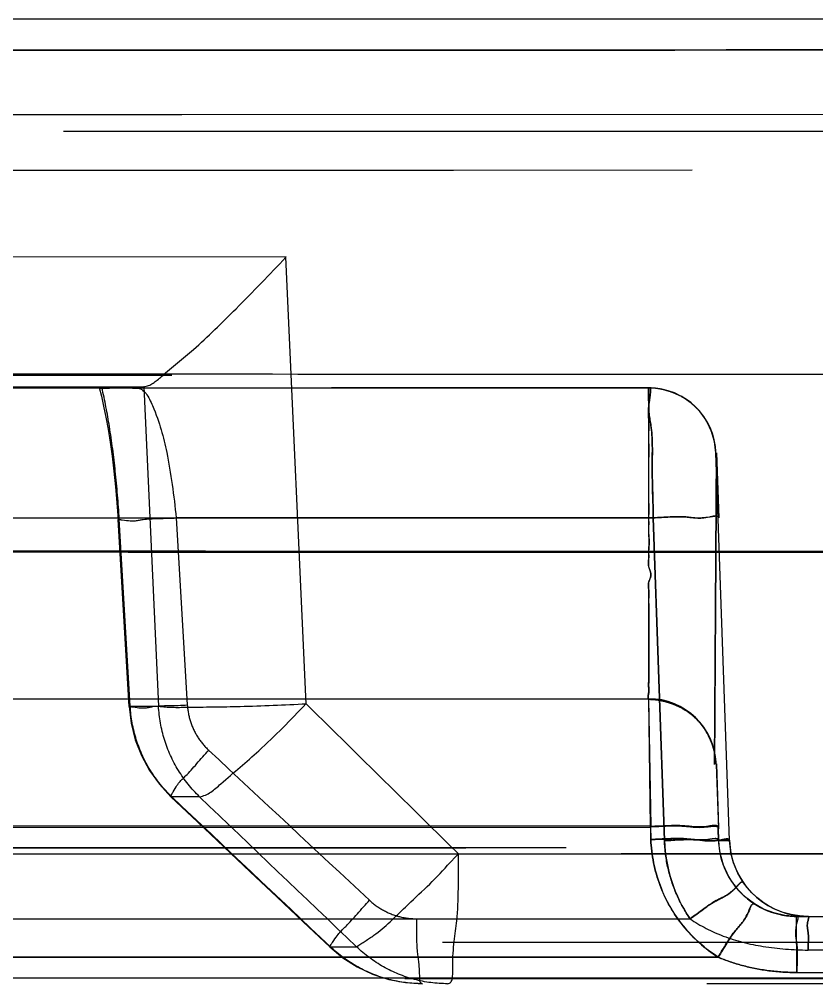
# Model space of a CAD drawing. Header units: millimetres. Extents: x 1236 to 1656, y -100 to 494.
# Drawn here: x 1492.72 to 1493.431, y 347.35 to 348.21 of the extents above; entities that cross this region are included whole.
import ezdxf

# ---------------------------------------------------------------- set-up
doc = ezdxf.new("R2010")
doc.units = ezdxf.units.MM
doc.header["$LTSCALE"] = 0.1
doc.linetypes.add('HIDDENX2', pattern=[19.05, 12.7, -6.35])
doc.layers.add('HIDDEN', color=8, linetype='HIDDENX2')

msp = doc.modelspace()

# ---------------------------------------------------------------- linework, layer by layer
at = {"layer": 'HIDDEN'}
for p, q in [((1493.43915, 348.20969), (1488.93913, 348.20969)), ((1497.83933, 348.10969), (1489.03913, 348.10969)), ((1497.13001, 348.07641), (1489.5625, 348.07385)), ((1489.93219, 348.074), (1497.31496, 348.0765)), ((1492.95807, 347.99781), (1492.39779, 347.99755)), ((1492.97598, 347.59932), (1492.95785, 347.99759)), ((1493.28126, 347.88099), (1492.43955, 347.88064)), ((1492.4776, 347.88186), (1492.83092, 347.88206)), ((1492.83098, 347.88208), (1492.79368, 347.88133)), ((1492.8245, 347.88083), (1493.28127, 347.88096)), ((1492.83099, 347.88208), (1492.8442, 347.59722)), ((1493.3417, 347.82288), (1493.33996, 347.54576)), ((1493.34007, 347.5453), (1493.34179, 347.82295)), ((1493.35334, 347.47724), (1493.34125, 347.82308)), ((1493.34372, 347.76519), (1493.34168, 347.82288)), ((1493.34177, 347.82295), (1493.34381, 347.76516)), ((1492.46674, 347.76506), (1493.28543, 347.76506)), ((1492.81786, 347.59684), (1492.80807, 347.7636)), ((1492.81894, 347.59721), (1492.80915, 347.76398)), ((1493.28543, 347.7651), (1492.85995, 347.7651)), ((1492.85996, 347.76502), (1492.86987, 347.59826)), ((1493.28538, 347.76517), (1493.29543, 347.47724)), ((1493.29543, 347.47724), (1493.28538, 347.76514)), ((1486.91376, 347.60359), (1493.28127, 347.60385)), ((1493.28127, 347.60385), (1493.28307, 347.49017)), ((1493.28298, 347.48969), (1493.28128, 347.60329)), ((1492.81894, 347.59722), (1492.8442, 347.59722)), ((1493.3417, 347.54576), (1493.34368, 347.48829)), ((1493.34377, 347.48777), (1493.34179, 347.5453)), ((1492.88075, 347.51645), (1492.85598, 347.51645)), ((1484.66722, 347.48998), (1493.28298, 347.4891)), ((1493.28316, 347.49014), (1486.88596, 347.49016)), ((1493.28298, 347.48992), (1493.28313, 347.47828)), ((1493.28315, 347.47828), (1493.28316, 347.49014)), ((1493.34319, 347.48912), (1493.3436, 347.47723)), ((1493.3436, 347.47723), (1493.34319, 347.48911)), ((1493.34358, 347.47723), (1493.3432, 347.48823)), ((1493.35377, 347.47725), (1493.34406, 347.47725)), ((1493.34414, 347.47726), (1493.35385, 347.47726)), ((1512.25767, 347.47083), (1474.62074, 347.47083)), ((1476.60823, 347.47076), (1505.5604, 347.47077)), ((1492.35173, 347.4655), (1493.76676, 347.46544)), ((1493.11166, 347.46544), (1493.10189, 347.45527)), ((1494.52676, 347.46546), (1493.1117, 347.46547)), ((1493.35279, 347.44503), (1493.34799, 347.45526)), ((1493.35914, 347.43572), (1493.35278, 347.44506)), ((1493.36934, 347.43508), (1493.36581, 347.43973)), ((1493.37332, 347.43068), (1493.36933, 347.43509)), ((1493.37773, 347.42656), (1493.37331, 347.43069)), ((1493.38269, 347.42268), (1493.37771, 347.42658)), ((1493.38821, 347.41914), (1493.38264, 347.42272)), ((1493.38386, 347.41629), (1493.37576, 347.42076)), ((1493.39434, 347.41597), (1493.38817, 347.41916)), ((1493.40112, 347.4133), (1493.3943, 347.416)), ((1492.43804, 347.40758), (1493.31822, 347.40758)), ((1493.40271, 347.41052), (1493.39287, 347.4128)), ((1493.40834, 347.4113), (1493.40111, 347.41331)), ((1493.41312, 347.40968), (1493.40269, 347.41052)), ((1493.41314, 347.40968), (1493.40271, 347.41052)), ((1493.41583, 347.41008), (1493.40829, 347.41131)), ((1493.41312, 347.40968), (1493.4654, 347.40968)), ((1493.41345, 347.35967), (1493.41312, 347.40968)), ((1493.4233, 347.40968), (1493.41584, 347.41008)), ((1491.19249, 347.38668), (1493.43926, 347.38674)), ((1492.99749, 347.38263), (1493.0208, 347.38263)), ((1493.45497, 347.37967), (1493.42349, 347.37967)), ((1493.34312, 347.37337), (1485.44503, 347.37337)), ((1486.82475, 347.37332), (1493.34328, 347.37323)), ((1493.43914, 347.35448), (1485.44375, 347.35445)), ((1485.44387, 347.35441), (1493.43867, 347.35444)), ((1493.41345, 347.35967), (1493.46504, 347.35967)), ((1494.60326, 347.34967), (1492.27521, 347.34967))]:
    msp.add_line(p, q, dxfattribs=at)
for points in [[(1497.0565, 348.17739), (1496.92122, 348.17776), (1496.77146, 348.17815), (1496.60892, 348.17855), (1496.43304, 348.17896), (1496.24373, 348.17937), (1496.04275, 348.17978), (1495.83149, 348.18018), (1495.61103, 348.18055), (1495.38138, 348.1809), (1495.14257, 348.18122), (1494.89573, 348.18151), (1494.64261, 348.18175), (1494.38453, 348.18196), (1494.12285, 348.18211), (1493.85813, 348.18222), (1493.59111, 348.18227), (1493.323, 348.18227), (1493.05498, 348.18223), (1492.78873, 348.18213), (1492.52544, 348.18198)], [(1497.03418, 348.17747), (1496.89987, 348.17784), (1496.75129, 348.17823), (1496.58903, 348.17863), (1496.41377, 348.17903), (1496.22654, 348.17944), (1496.02794, 348.17984), (1495.81862, 348.18023), (1495.59944, 348.1806), (1495.37098, 348.18095), (1495.13508, 348.18126), (1494.89366, 348.18154), (1494.64576, 348.18179), (1494.39194, 348.18199), (1494.13426, 348.18214), (1493.87419, 348.18225), (1493.6129, 348.18231), (1493.35026, 348.18231), (1493.08648, 348.18227), (1492.8231, 348.18218), (1492.56189, 348.18204)], [(1493.28127, 347.88099), (1493.13993, 347.88097), (1492.99858, 347.88093), (1492.85787, 347.88088), (1492.71772, 347.88081), (1492.5781, 347.88073), (1492.43966, 347.88064)], [(1492.79127, 347.88123), (1492.79325, 347.87356), (1492.79526, 347.86478), (1492.79725, 347.85499), (1492.7992, 347.84421), (1492.80107, 347.83254), (1492.80282, 347.82001), (1492.80442, 347.80675), (1492.80585, 347.79285), (1492.80708, 347.7784), (1492.80807, 347.7636)], [(1492.97633, 347.88089), (1492.90031, 347.88086), (1492.82457, 347.88083)], [(1493.28129, 347.88096), (1493.20496, 347.88095), (1493.12859, 347.88093), (1492.97633, 347.88089)], [(1493.34125, 347.82308), (1493.34004, 347.83316), (1493.33709, 347.84305), (1493.33252, 347.85221), (1493.3265, 347.86043), (1493.31915, 347.86753), (1493.31075, 347.87326), (1493.30144, 347.8775), (1493.29158, 347.8801), (1493.28126, 347.88099)], [(1493.34125, 347.82305), (1493.34004, 347.83312), (1493.33709, 347.84301), (1493.33252, 347.85218), (1493.3265, 347.8604), (1493.31915, 347.8675), (1493.31075, 347.87322), (1493.30144, 347.87747), (1493.2916, 347.88006), (1493.28127, 347.88096)], [(1492.81786, 347.59684), (1492.8197, 347.58188), (1492.82341, 347.56722), (1492.82891, 347.55313), (1492.83613, 347.53982), (1492.84495, 347.52752), (1492.85523, 347.51644)], [(1492.85523, 347.51644), (1492.87882, 347.49408), (1492.90242, 347.47172), (1492.92602, 347.44939), (1492.94963, 347.42707), (1492.97325, 347.40477), (1492.99687, 347.38249)], [(1493.34799, 347.45526), (1493.34489, 347.46609), (1493.34358, 347.47724)], [(1493.34801, 347.45523), (1493.34491, 347.46608), (1493.3436, 347.47724)], [(1493.36581, 347.43973), (1493.36072, 347.44832), (1493.35689, 347.45758), (1493.35441, 347.46729), (1493.35334, 347.47724)], [(1493.36072, 347.4483), (1493.35688, 347.45756), (1493.3544, 347.46729)], [(1493.37574, 347.42076), (1493.36684, 347.42755), (1493.35911, 347.43574)], [(1493.37576, 347.42076), (1493.36687, 347.42754), (1493.35914, 347.43572)], [(1493.3929, 347.4128), (1493.38383, 347.41629), (1493.37573, 347.42076)], [(1492.99687, 347.38249), (1493.00851, 347.37284), (1493.02131, 347.36471), (1493.03503, 347.35823), (1493.04947, 347.35352), (1493.06438, 347.35064), (1493.07949, 347.34967)]]:
    msp.add_lwpolyline(points, dxfattribs=at)
for centre, radius, start, end in [((1493.28129, 347.82099), 0.06, 1.79731, 90.02934), ((1493.2813, 347.54386), 0.05999, 1.80602, 90.0275), ((1533.51067, 388.62712), 57.67458, 225.3462484, 225.5357608), ((1534.80878, 392.36231), 61.35726, 226.9050191, 227.088235), ((1534.93104, 391.86605), 61.13263, 226.5075766, 226.6901112), ((1534.02916, 390.44123), 59.46199, 226.2104122, 226.3970612), ((1493.42652, 347.48165), 0.1312, 181.92727, 214.36905), ((1493.41347, 347.47968), 0.07, 182.14534, 273.84815), ((1493.41351, 347.47968), 0.07, 182.14856, 273.7708), ((1493.42325, 347.47968), 0.07, 181.86534, 265.85504)]:
    msp.add_arc(centre, radius, start, end, dxfattribs=at)
for points, knots in [([(1489.4649, 348.17634), (1489.44871, 348.17629), (1489.42256, 348.17621), (1489.38754, 348.1761), (1489.35877, 348.17601), (1489.34777, 348.17598), (1489.33215, 348.17593), (1489.34339, 348.17597), (1489.35423, 348.176), (1489.39395, 348.17613), (1489.46267, 348.17635), (1489.57707, 348.1767), (1489.72749, 348.17715), (1489.99884, 348.17791), (1490.41623, 348.17896), (1490.88214, 348.17993), (1491.30758, 348.18066), (1491.65952, 348.18117), (1492.02866, 348.1816), (1492.54557, 348.18207), (1493.20613, 348.18237), (1493.87079, 348.18229), (1494.39893, 348.182), (1494.78398, 348.18167), (1495.15589, 348.18125), (1495.61603, 348.18061), (1496.13396, 348.17968), (1496.63955, 348.17853), (1496.92796, 348.17777), (1497.03469, 348.17747)], [0, 0, 0, 0, 0.005823, 0.010402, 0.013726, 0.015796, 0.016608, 0.017066, 0.018803, 0.021787, 0.031398, 0.045882, 0.065227, 0.089191, 0.149773, 0.225198, 0.267685, 0.312785, 0.360042, 0.409119, 0.51084, 0.613132, 0.663784, 0.713197, 0.76066, 0.806283, 0.889497, 0.959103, 1, 1, 1, 1]), ([(1489.8441, 348.17745), (1490.00528, 348.1779), (1490.3724, 348.17884), (1490.9808, 348.18011), (1491.6925, 348.18123), (1492.47827, 348.18202), (1493.3041, 348.18234), (1494.13684, 348.18218), (1494.93917, 348.18153), (1495.67613, 348.18051), (1496.32343, 348.17925), (1496.83492, 348.17802), (1497.23554, 348.17689), (1497.41264, 348.17635), (1497.59011, 348.1758), (1497.4541, 348.17623), (1497.41199, 348.17636)], [0, 0, 0, 0, 0.061828, 0.140832, 0.233385, 0.334836, 0.44226, 0.550165, 0.654318, 0.74989, 0.833348, 0.901165, 0.950069, 0.977961, 0.983845, 1, 1, 1, 1]), ([(1475.04908, 347.89481), (1478.11354, 347.97159), (1484.24341, 348.08676), (1493.43965, 348.14435), (1502.6359, 348.08675), (1508.76578, 347.97158), (1511.83024, 347.89479)], [0, 0, 0, 0, 0.25, 0.5, 0.75, 1, 1, 1, 1]), ([(1492.83099, 347.88208), (1492.83703, 347.88256), (1492.85203, 347.89602), (1492.87932, 347.91771), (1492.91617, 347.95435), (1492.94327, 347.98201), (1492.95785, 347.99759)], [0, 0, 0, 0, 0.105557, 0.322257, 0.628061, 1, 1, 1, 1]), ([(1474.44106, 347.896), (1474.44155, 347.896), (1474.44353, 347.896), (1474.44798, 347.89599), (1474.45538, 347.89598), (1474.47117, 347.89595), (1474.49832, 347.8959), (1474.56152, 347.89577), (1474.66993, 347.89554), (1474.79783, 347.8953), (1474.92357, 347.89509), (1475.03666, 347.89489), (1475.16861, 347.89463), (1475.33097, 347.89435), (1475.54104, 347.8941), (1475.75463, 347.89391), (1475.96439, 347.89376), (1476.15699, 347.89364), (1476.37669, 347.89353), (1476.73007, 347.89339), (1477.25207, 347.89326), (1477.96968, 347.89316), (1478.80206, 347.89317), (1479.73508, 347.89329), (1480.7491, 347.89352), (1482.20702, 347.89365), (1483.71301, 347.89389), (1485.25433, 347.89416), (1486.43672, 347.89432), (1487.62845, 347.89437), (1488.82734, 347.89425), (1490.03253, 347.8939), (1491.2041, 347.89333), (1492.34021, 347.89257), (1493.07268, 347.89225), (1493.43912, 347.89221)], [0, 0, 0, 0, 0.000078, 0.000312, 0.000702, 0.001247, 0.002806, 0.004989, 0.011227, 0.019924, 0.025187, 0.031083, 0.037783, 0.046023, 0.056721, 0.070956, 0.07975, 0.089844, 0.10137, 0.114443, 0.145647, 0.183798, 0.227763, 0.277088, 0.331133, 0.387887, 0.507311, 0.568943, 0.631279, 0.694023, 0.75713, 0.820596, 0.884336, 0.942135, 1, 1, 1, 1]), ([(1493.43932, 347.89299), (1493.31957, 347.893), (1493.08061, 347.89303), (1492.72125, 347.89318), (1492.3615, 347.89336), (1492.00388, 347.89354), (1491.65165, 347.89369), (1491.30322, 347.89383), (1490.95029, 347.89396), (1490.58163, 347.89407), (1490.18556, 347.89417), (1489.75065, 347.89426), (1489.26613, 347.89432), (1488.72224, 347.89436), (1488.11013, 347.89437), (1487.42208, 347.89435), (1486.65213, 347.89433), (1485.79133, 347.89425), (1484.83021, 347.89407), (1483.77975, 347.89391), (1482.70316, 347.89377), (1481.68263, 347.89358), (1480.77613, 347.89341), (1479.98441, 347.89329), (1479.28437, 347.89323), (1478.65684, 347.89322), (1478.09198, 347.89323), (1477.58461, 347.89325), (1477.12849, 347.89329), (1476.71628, 347.89338), (1476.34206, 347.89359), (1476.00506, 347.89374), (1475.70843, 347.89386), (1475.45409, 347.8942), (1475.23945, 347.89449), (1475.10873, 347.89471), (1475.04908, 347.89481)], [0, 0, 0, 0, 0.019536, 0.038982, 0.058621, 0.078223, 0.09732, 0.11608, 0.135062, 0.154893, 0.176221, 0.199673, 0.22584, 0.25526, 0.288397, 0.325695, 0.367502, 0.413999, 0.466116, 0.524291, 0.585359, 0.641741, 0.690769, 0.733236, 0.770895, 0.804967, 0.835605, 0.86304, 0.887734, 0.910011, 0.930285, 0.948779, 0.964986, 0.978676, 0.99027, 1, 1, 1, 1]), ([(1492.79368, 347.88133), (1492.79329, 347.88132), (1492.78841, 347.8804), (1492.81326, 347.88152), (1492.81772, 347.88088), (1492.8245, 347.88083)], [0, 0, 0, 0, 0.035408, 0.386579, 1, 1, 1, 1]), ([(1492.80915, 347.76398), (1492.80831, 347.77821), (1492.80608, 347.80579), (1492.80102, 347.84498), (1492.79634, 347.8698), (1492.79368, 347.88133)], [0, 0, 0, 0, 0.361011, 0.700369, 1, 1, 1, 1]), ([(1492.82451, 347.88083), (1492.83155, 347.88095), (1492.84374, 347.85576), (1492.85321, 347.82012), (1492.85796, 347.78466), (1492.85995, 347.7651)], [0, 0, 0, 0, 0.170732, 0.523334, 1, 1, 1, 1]), ([(1493.28127, 347.60385), (1493.28013, 347.60514), (1493.28179, 347.60916), (1493.28114, 347.61398), (1493.28132, 347.61903), (1493.28128, 347.6249), (1493.2813, 347.6317), (1493.28131, 347.63935), (1493.28131, 347.64689), (1493.28132, 347.6547), (1493.28133, 347.66275), (1493.28133, 347.67104), (1493.28133, 347.67918), (1493.28136, 347.68685), (1493.28128, 347.69409), (1493.28158, 347.70086), (1493.2805, 347.70774), (1493.28481, 347.71443), (1493.28042, 347.72152), (1493.28165, 347.72908), (1493.28109, 347.73631), (1493.28213, 347.74356), (1493.28115, 347.75082), (1493.28141, 347.75809), (1493.28133, 347.76515), (1493.28139, 347.77221), (1493.28133, 347.77926), (1493.28134, 347.78628), (1493.28133, 347.79308), (1493.28135, 347.79979), (1493.28132, 347.80643), (1493.28133, 347.81296), (1493.28129, 347.81923), (1493.28142, 347.82537), (1493.28128, 347.83137), (1493.28131, 347.83722), (1493.28127, 347.84277), (1493.28136, 347.84811), (1493.28126, 347.85325), (1493.28128, 347.85817), (1493.28126, 347.86273), (1493.28131, 347.86702), (1493.28125, 347.87102), (1493.28126, 347.87471), (1493.28126, 347.87798), (1493.28126, 347.88003), (1493.28126, 347.88099)], [0, 0, 0, 0, 0.018538, 0.036713, 0.05465, 0.072425, 0.100382, 0.127961, 0.155117, 0.181851, 0.21226, 0.24211, 0.27141, 0.300161, 0.325062, 0.349531, 0.373564, 0.398208, 0.426384, 0.453042, 0.47911, 0.504639, 0.531527, 0.557675, 0.583116, 0.607841, 0.633962, 0.659248, 0.683704, 0.707331, 0.731826, 0.755359, 0.777928, 0.799531, 0.821715, 0.84278, 0.862729, 0.881566, 0.900558, 0.918262, 0.93468, 0.949809, 0.964578, 0.977867, 0.989674, 1, 1, 1, 1]), ([(1493.28127, 347.88096), (1493.28127, 347.88), (1493.28127, 347.87795), (1493.28127, 347.87467), (1493.28127, 347.87097), (1493.28127, 347.86697), (1493.28127, 347.86268), (1493.28127, 347.85811), (1493.28127, 347.85319), (1493.2813, 347.84804), (1493.28127, 347.84269), (1493.28128, 347.83714), (1493.28126, 347.83129), (1493.28134, 347.82528), (1493.28126, 347.81913), (1493.28128, 347.81285), (1493.28127, 347.80631), (1493.28128, 347.79967), (1493.28127, 347.79294), (1493.28128, 347.78614), (1493.28126, 347.77912), (1493.28132, 347.77206), (1493.28124, 347.765), (1493.28133, 347.75793), (1493.28105, 347.75066), (1493.28209, 347.74341), (1493.28099, 347.73616), (1493.28157, 347.72895), (1493.2803, 347.72138), (1493.28489, 347.71431), (1493.28039, 347.70764), (1493.28152, 347.70076), (1493.28122, 347.694), (1493.28131, 347.68676), (1493.28129, 347.67909), (1493.2813, 347.67095), (1493.2813, 347.66266), (1493.28131, 347.65461), (1493.28131, 347.64681), (1493.2813, 347.63927), (1493.28131, 347.63162), (1493.28129, 347.62484), (1493.28133, 347.61896), (1493.28117, 347.61387), (1493.28179, 347.60886), (1493.28014, 347.60472), (1493.28128, 347.60329)], [0, 0, 0, 0, 0.010315, 0.022109, 0.035383, 0.05014, 0.065255, 0.08166, 0.099352, 0.118331, 0.13714, 0.157061, 0.178101, 0.200262, 0.221846, 0.244397, 0.267913, 0.292392, 0.31599, 0.340413, 0.365665, 0.391749, 0.416439, 0.441839, 0.467939, 0.494776, 0.520217, 0.546188, 0.57275, 0.60092, 0.625588, 0.64955, 0.673943, 0.698765, 0.727455, 0.756692, 0.786482, 0.816834, 0.843495, 0.870579, 0.89808, 0.925947, 0.94365, 0.961649, 0.980241, 1, 1, 1, 1]), ([(1493.28126, 347.88099), (1493.28409, 347.88165), (1493.27952, 347.862), (1493.28532, 347.84582), (1493.28389, 347.80619), (1493.28515, 347.7799), (1493.28543, 347.76506)], [0, 0, 0, 0, 0.075281, 0.291722, 0.616145, 1, 1, 1, 1]), ([(1493.28543, 347.7651), (1493.28515, 347.78006), (1493.28388, 347.80646), (1493.28532, 347.84615), (1493.27956, 347.86223), (1493.28405, 347.8816), (1493.28127, 347.88096)], [0, 0, 0, 0, 0.387215, 0.711963, 0.926263, 1, 1, 1, 1]), ([(1493.34126, 347.82288), (1493.3412, 347.82465), (1493.34089, 347.82826), (1493.3399, 347.83368), (1493.33837, 347.83915), (1493.33564, 347.84642), (1493.33095, 347.85512), (1493.32337, 347.86435), (1493.3139, 347.87165), (1493.30504, 347.87607), (1493.29767, 347.87859), (1493.29214, 347.87994), (1493.28667, 347.88076), (1493.28305, 347.88095), (1493.28127, 347.88096)], [0, 0, 0, 0, 0.057782, 0.117739, 0.179438, 0.242428, 0.370477, 0.49938, 0.62855, 0.756916, 0.820072, 0.881936, 0.942057, 1, 1, 1, 1]), ([(1493.28538, 347.76517), (1493.29507, 347.7655), (1493.31356, 347.76736), (1493.32789, 347.76345), (1493.3432, 347.76776), (1493.34328, 347.76517)], [0, 0, 0, 0, 0.50209, 0.866287, 1, 1, 1, 1]), ([(1493.34328, 347.76514), (1493.3432, 347.76772), (1493.32789, 347.76342), (1493.31356, 347.76733), (1493.29507, 347.76547), (1493.28538, 347.76514)], [0, 0, 0, 0, 0.133718, 0.497914, 1, 1, 1, 1]), ([(1492.80915, 347.76398), (1492.80826, 347.7638), (1492.8228, 347.7614), (1492.82996, 347.76499), (1492.85012, 347.76448), (1492.85996, 347.76502)], [0, 0, 0, 0, 0.053339, 0.419849, 1, 1, 1, 1]), ([(1493.43947, 347.73512), (1493.07047, 347.73517), (1492.33239, 347.7355), (1491.1877, 347.73616), (1490.00705, 347.73646), (1488.7925, 347.73651), (1487.58343, 347.73647), (1486.38046, 347.73635), (1485.18632, 347.73619), (1483.6299, 347.73595), (1482.10743, 347.73573), (1480.63044, 347.73549), (1479.59795, 347.73529), (1478.6459, 347.73521), (1477.91393, 347.73521), (1477.38268, 347.73525), (1476.93407, 347.7353), (1476.45563, 347.73543), (1475.9739, 347.73564), (1475.60247, 347.73589), (1475.32079, 347.73614), (1475.10785, 347.73641), (1474.94371, 347.73668), (1474.81072, 347.73695), (1474.69699, 347.73718), (1474.59646, 347.73739), (1474.50793, 347.73755), (1474.43139, 347.73769), (1474.36704, 347.7378), (1474.32145, 347.73789), (1474.2915, 347.73797), (1474.27394, 347.73801), (1474.25913, 347.73806), (1474.24699, 347.73809), (1474.23851, 347.73811), (1474.23301, 347.73813), (1474.22983, 347.73813), (1474.22727, 347.73813), (1474.22531, 347.73813), (1474.22395, 347.73813), (1474.22324, 347.73812), (1474.22299, 347.73811)], [0, 0, 0, 0, 0.057607, 0.115228, 0.178703, 0.241924, 0.304839, 0.367458, 0.429728, 0.491263, 0.61044, 0.667409, 0.721845, 0.771629, 0.816039, 0.836117, 0.854566, 0.886075, 0.910809, 0.929771, 0.94406, 0.954784, 0.963015, 0.969685, 0.975546, 0.98077, 0.985379, 0.989366, 0.992719, 0.995425, 0.996484, 0.997396, 0.998166, 0.998796, 0.999291, 0.999489, 0.999655, 0.999788, 0.99989, 0.99996, 1, 1, 1, 1]), ([(1493.43923, 347.73417), (1493.07063, 347.73421), (1492.33343, 347.73453), (1491.19015, 347.73528), (1490.01128, 347.73586), (1488.79899, 347.73622), (1487.59275, 347.73633), (1486.63177, 347.73629), (1485.91433, 347.73621), (1485.59691, 347.73617), (1485.43841, 347.73615)], [0, 0, 0, 0, 0.13821, 0.276424, 0.428685, 0.58024, 0.730988, 0.88098, 0.940568, 1, 1, 1, 1]), ([(1493.28128, 347.60329), (1492.9242, 347.60331), (1492.21046, 347.6034), (1490.76788, 347.6037), (1488.95935, 347.60405), (1486.81429, 347.60365), (1485.39808, 347.60309), (1484.7049, 347.6028)], [0, 0, 0, 0, 0.124907, 0.249663, 0.504611, 0.757527, 1, 1, 1, 1]), ([(1493.28128, 347.60329), (1493.28306, 347.60329), (1493.28669, 347.6031), (1493.29216, 347.60228), (1493.29768, 347.60092), (1493.30505, 347.59841), (1493.31391, 347.59399), (1493.32338, 347.58669), (1493.33096, 347.57746), (1493.33564, 347.56877), (1493.33838, 347.5615), (1493.3399, 347.55603), (1493.34089, 347.55061), (1493.3412, 347.547), (1493.34126, 347.54523)], [0, 0, 0, 0, 0.057952, 0.118082, 0.179955, 0.243119, 0.371495, 0.500669, 0.629568, 0.757605, 0.820587, 0.882277, 0.942226, 1, 1, 1, 1]), ([(1492.81894, 347.59721), (1492.81813, 347.59705), (1492.8318, 347.59451), (1492.83919, 347.59847), (1492.85963, 347.59754), (1492.86987, 347.59826)], [0, 0, 0, 0, 0.048436, 0.397, 1, 1, 1, 1]), ([(1492.85598, 347.51645), (1492.84871, 347.52342), (1492.83588, 347.53926), (1492.82315, 347.56702), (1492.8195, 347.58712), (1492.81894, 347.59722)], [0, 0, 0, 0, 0.332993, 0.665551, 1, 1, 1, 1]), ([(1492.8442, 347.59722), (1492.85239, 347.5959), (1492.87684, 347.59641), (1492.92068, 347.5967), (1492.95633, 347.59833), (1492.97598, 347.59932)], [0, 0, 0, 0, 0.188969, 0.552407, 1, 1, 1, 1]), ([(1492.88075, 347.51645), (1492.87354, 347.52341), (1492.86082, 347.53929), (1492.84827, 347.56705), (1492.84471, 347.58714), (1492.8442, 347.59722)], [0, 0, 0, 0, 0.332118, 0.665612, 1, 1, 1, 1]), ([(1492.86987, 347.59826), (1492.87017, 347.59324), (1492.87208, 347.58318), (1492.8786, 347.56929), (1492.88518, 347.56136), (1492.8889, 347.55788)], [0, 0, 0, 0, 0.330808, 0.664995, 1, 1, 1, 1]), ([(1492.88075, 347.51645), (1492.88806, 347.51739), (1492.9059, 347.53369), (1492.93755, 347.55958), (1492.96205, 347.58496), (1492.97564, 347.59931)], [0, 0, 0, 0, 0.174831, 0.531129, 1, 1, 1, 1]), ([(1492.85598, 347.51645), (1492.85458, 347.51596), (1492.86156, 347.52932), (1492.86977, 347.53508), (1492.88198, 347.55047), (1492.8889, 347.55788)], [0, 0, 0, 0, 0.083335, 0.42973, 1, 1, 1, 1]), ([(1493.28298, 347.48969), (1493.29281, 347.49001), (1493.3115, 347.49152), (1493.32701, 347.4878), (1493.34291, 347.49122), (1493.3432, 347.48823)], [0, 0, 0, 0, 0.488653, 0.850705, 1, 1, 1, 1]), ([(1493.28307, 347.49017), (1493.29283, 347.49051), (1493.31158, 347.49209), (1493.327, 347.48844), (1493.3429, 347.49201), (1493.34319, 347.48912)], [0, 0, 0, 0, 0.486394, 0.855278, 1, 1, 1, 1]), ([(1493.28313, 347.47828), (1493.2838, 347.46442), (1493.28928, 347.43667), (1493.31023, 347.39979), (1493.33146, 347.38099), (1493.34312, 347.37337)], [0, 0, 0, 0, 0.332749, 0.66595, 1, 1, 1, 1]), ([(1493.34328, 347.37324), (1493.33161, 347.38087), (1493.31036, 347.39968), (1493.28932, 347.43658), (1493.28384, 347.46438), (1493.28315, 347.47828)], [0, 0, 0, 0, 0.334037, 0.666764, 1, 1, 1, 1]), ([(1493.2833, 347.47828), (1493.29312, 347.47843), (1493.3121, 347.48029), (1493.32709, 347.47656), (1493.34355, 347.48012), (1493.34358, 347.47723)], [0, 0, 0, 0, 0.487731, 0.856478, 1, 1, 1, 1]), ([(1493.3436, 347.47723), (1493.34358, 347.47984), (1493.32797, 347.47667), (1493.31301, 347.48028), (1493.29362, 347.47864), (1493.28332, 347.47828)], [0, 0, 0, 0, 0.129654, 0.488309, 1, 1, 1, 1]), ([(1493.31822, 347.40758), (1493.31358, 347.41438), (1493.30553, 347.42889), (1493.29776, 347.45251), (1493.29567, 347.46899), (1493.29539, 347.47723)], [0, 0, 0, 0, 0.332989, 0.666339, 1, 1, 1, 1]), ([(1493.29543, 347.47724), (1493.30514, 347.47766), (1493.32363, 347.47939), (1493.33796, 347.47552), (1493.35326, 347.47982), (1493.35334, 347.47724)], [0, 0, 0, 0, 0.502804, 0.865936, 1, 1, 1, 1]), ([(1493.35334, 347.47724), (1493.35326, 347.47974), (1493.33854, 347.47563), (1493.32414, 347.47949), (1493.3055, 347.47758), (1493.29543, 347.47724)], [0, 0, 0, 0, 0.129332, 0.478729, 1, 1, 1, 1]), ([(1493.10189, 347.34967), (1493.10705, 347.34967), (1493.10554, 347.37886), (1493.11234, 347.40854), (1493.1116, 347.44558), (1493.11166, 347.46544)], [0, 0, 0, 0, 0.132796, 0.489227, 1, 1, 1, 1]), ([(1493.0208, 347.38263), (1493.02586, 347.38614), (1493.04207, 347.39573), (1493.06765, 347.42197), (1493.09041, 347.4419), (1493.10189, 347.45527)], [0, 0, 0, 0, 0.169375, 0.515494, 1, 1, 1, 1]), ([(1493.31822, 347.40758), (1493.32603, 347.41297), (1493.34008, 347.42461), (1493.35435, 347.42867), (1493.36426, 347.44201), (1493.36581, 347.43973)], [0, 0, 0, 0, 0.495695, 0.856114, 1, 1, 1, 1]), ([(1493.36581, 347.43973), (1493.36443, 347.44176), (1493.35504, 347.42927), (1493.34079, 347.42523), (1493.32645, 347.41326), (1493.31822, 347.40758)], [0, 0, 0, 0, 0.128385, 0.477679, 1, 1, 1, 1]), ([(1492.99749, 347.38263), (1492.99624, 347.38196), (1493.00514, 347.39564), (1493.01218, 347.4008), (1493.02541, 347.4166), (1493.03239, 347.42406)], [0, 0, 0, 0, 0.078185, 0.436044, 1, 1, 1, 1]), ([(1493.03239, 347.42406), (1493.03611, 347.42059), (1493.04452, 347.41455), (1493.05896, 347.40888), (1493.06929, 347.40758), (1493.07443, 347.40758)], [0, 0, 0, 0, 0.331193, 0.665243, 1, 1, 1, 1]), ([(1493.34312, 347.37339), (1493.34826, 347.38137), (1493.35701, 347.39727), (1493.36842, 347.40692), (1493.37337, 347.42222), (1493.37574, 347.42076)], [0, 0, 0, 0, 0.494954, 0.855193, 1, 1, 1, 1]), ([(1493.37576, 347.42076), (1493.37356, 347.42212), (1493.36864, 347.4071), (1493.35727, 347.39756), (1493.34845, 347.38141), (1493.34328, 347.3733)], [0, 0, 0, 0, 0.135162, 0.498624, 1, 1, 1, 1]), ([(1493.07949, 347.34967), (1493.07692, 347.34967), (1493.07749, 347.36421), (1493.07414, 347.37911), (1493.07446, 347.39763), (1493.07443, 347.40758)], [0, 0, 0, 0, 0.132528, 0.488847, 1, 1, 1, 1]), ([(1493.31822, 347.40758), (1493.32736, 347.40124), (1493.34846, 347.39053), (1493.38438, 347.38166), (1493.41008, 347.37983), (1493.42349, 347.37967)], [0, 0, 0, 0, 0.302567, 0.635351, 1, 1, 1, 1]), ([(1493.41314, 347.40968), (1493.41529, 347.40965), (1493.41047, 347.39656), (1493.41496, 347.38433), (1493.41342, 347.3682), (1493.41345, 347.35967)], [0, 0, 0, 0, 0.12897, 0.488028, 1, 1, 1, 1]), ([(1493.42349, 347.37967), (1493.42348, 347.38496), (1493.42443, 347.39474), (1493.4218, 347.40206), (1493.42453, 347.40968), (1493.4233, 347.40968)], [0, 0, 0, 0, 0.528318, 0.876584, 1, 1, 1, 1]), ([(1493.4233, 347.40968), (1493.42449, 347.40968), (1493.42182, 347.40221), (1493.42445, 347.3949), (1493.42348, 347.38505), (1493.42349, 347.37967)], [0, 0, 0, 0, 0.11865, 0.462745, 1, 1, 1, 1]), ([(1493.07949, 347.34967), (1493.06947, 347.34967), (1493.04934, 347.35226), (1493.02113, 347.3636), (1493.00477, 347.37567), (1492.99749, 347.38263)], [0, 0, 0, 0, 0.333103, 0.665424, 1, 1, 1, 1]), ([(1493.10189, 347.34967), (1493.09197, 347.34967), (1493.07203, 347.35226), (1493.04412, 347.36361), (1493.02797, 347.3757), (1493.0208, 347.38263)], [0, 0, 0, 0, 0.332385, 0.66553, 1, 1, 1, 1]), ([(1493.34311, 347.37339), (1493.35016, 347.37041), (1493.36506, 347.36532), (1493.38871, 347.3607), (1493.40511, 347.35969), (1493.41346, 347.35967)], [0, 0, 0, 0, 0.318718, 0.652359, 1, 1, 1, 1]), ([(1493.41341, 347.35966), (1493.405, 347.35969), (1493.38854, 347.36069), (1493.36501, 347.36535), (1493.35027, 347.37033), (1493.34339, 347.37325)], [0, 0, 0, 0, 0.352005, 0.687222, 1, 1, 1, 1])]:
    msp.add_open_spline(points, degree=3, knots=knots, dxfattribs=at)

doc.saveas('drawing.dxf')
